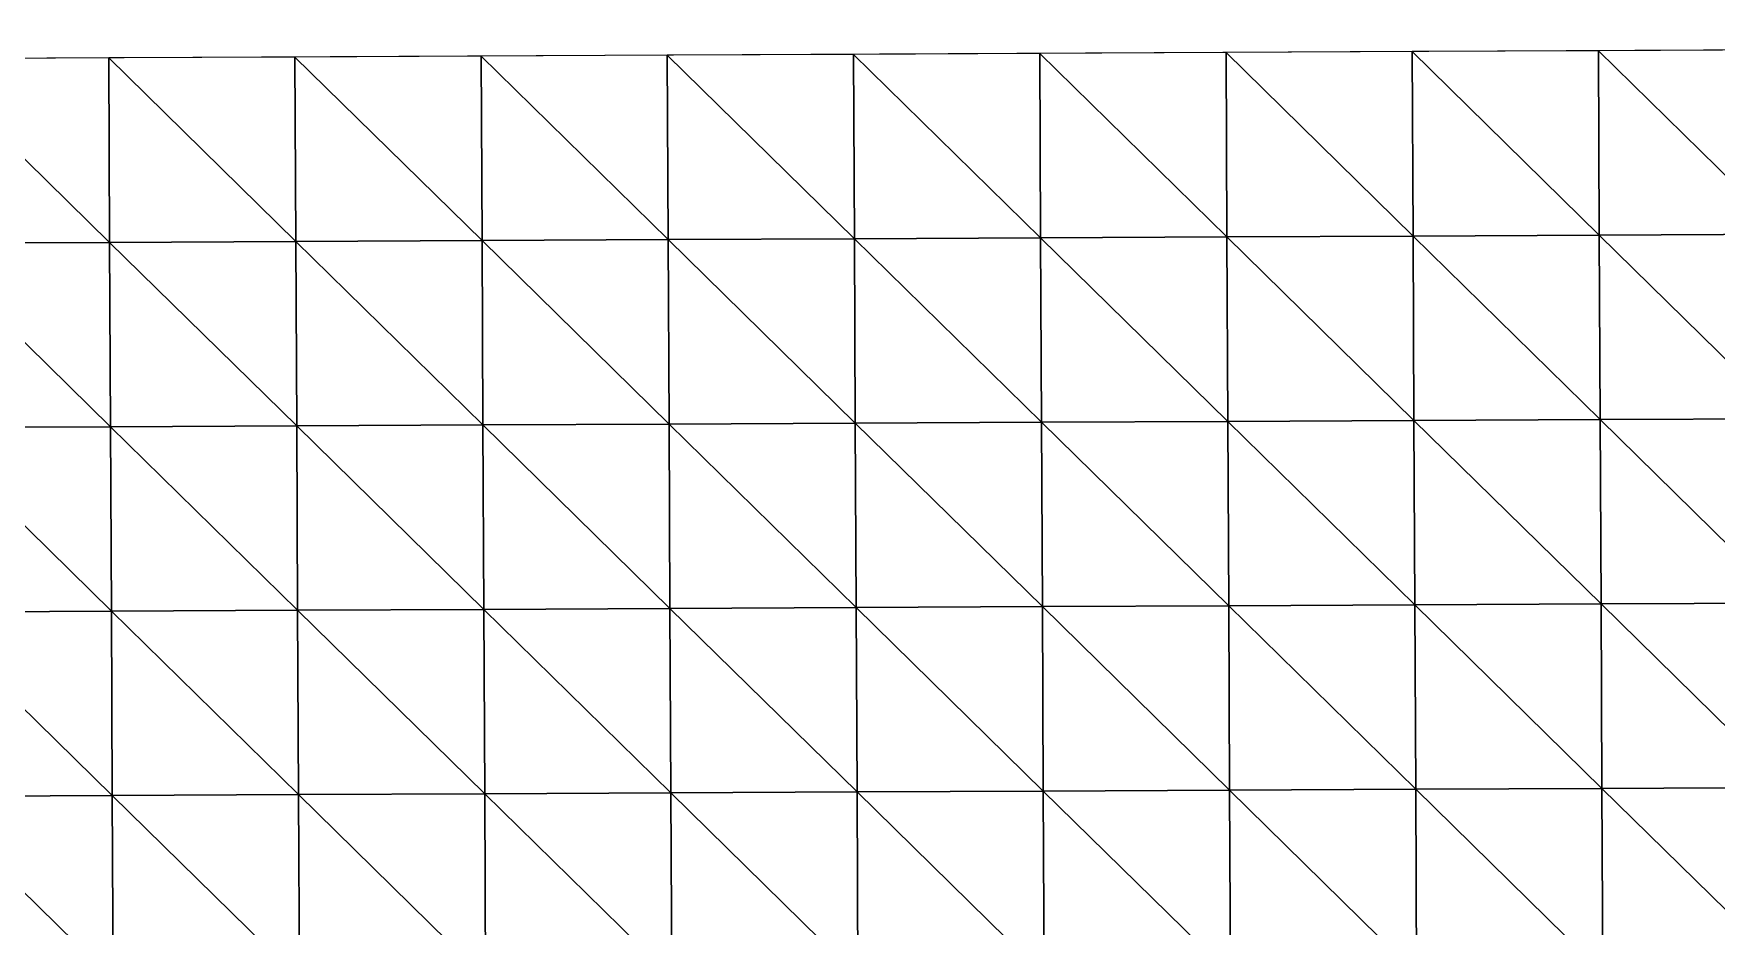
# Model space of a CAD drawing. Extents: x -372 to 678, y -263 to 741.
# Drawn here: x 330.9 to 444.4, y 680.5 to 740.7 of the extents above; entities that cross this region are included whole.
import ezdxf

# ---------------------------------------------------------------- set-up
doc = ezdxf.new("R2010")
doc.units = 0
doc.header["$LTSCALE"] = 0.0254
doc.layers.get('0').update_dxf_attribs({"linetype": 'CONTINUOUS'})
doc.layers.add('LOCATION_SNAPSHOT', color=144, linetype='CONTINUOUS')
doc.layers.add('LOCATION_TERRAIN', color=36, linetype='CONTINUOUS')

# ---------------------------------------------------------------- blocks, each defined once
blk = doc.blocks.new('LOCATION_SNAPSHOT_1')
at = {"color": 8}
mesh = blk.add_polyface(dxfattribs=at)
corners = [(-63.49, 214.77), (675.12, 740.67), (-66.01, 737.09), (677.64, 218.35)]
mesh.append_faces([[corners[k] for k in face] for face in [(0, 1, 2), (1, 0, 3)]], dxfattribs={"vtx0": -1, "color": 8})
blk = doc.blocks.new('LOCATION_TERRAIN_1')
at = {"color": 8}
mesh = blk.add_polyface(dxfattribs=at)
corners = [(336.02, 726.59, 8.34), (335.96, 739.03, 8.02), (323.4, 738.97, 6.62)]
mesh.append_faces([[corners[k] for k in face] for face in [(0, 1, 2)]], dxfattribs={"color": 8})
mesh = blk.add_polyface(dxfattribs=at)
corners = [(336.02, 726.59, 8.34), (323.4, 738.97, 6.62), (323.46, 726.53, 7.15)]
mesh.append_faces([[corners[k] for k in face] for face in [(0, 1, 2)]], dxfattribs={"color": 8})
mesh = blk.add_polyface(dxfattribs=at)
corners = [(348.58, 726.65, 9.52), (348.52, 739.09, 9.43), (335.96, 739.03, 8.02)]
mesh.append_faces([[corners[k] for k in face] for face in [(0, 1, 2)]], dxfattribs={"color": 8})
mesh = blk.add_polyface(dxfattribs=at)
corners = [(348.58, 726.65, 9.52), (335.96, 739.03, 8.02), (336.02, 726.59, 8.34)]
mesh.append_faces([[corners[k] for k in face] for face in [(0, 1, 2)]], dxfattribs={"color": 8})
mesh = blk.add_polyface(dxfattribs=at)
corners = [(361.14, 726.72, 10.33), (361.08, 739.15, 10.45), (348.52, 739.09, 9.43)]
mesh.append_faces([[corners[k] for k in face] for face in [(0, 1, 2)]], dxfattribs={"color": 8})
mesh = blk.add_polyface(dxfattribs=at)
corners = [(361.14, 726.72, 10.33), (348.52, 739.09, 9.43), (348.58, 726.65, 9.52)]
mesh.append_faces([[corners[k] for k in face] for face in [(0, 1, 2)]], dxfattribs={"color": 8})
mesh = blk.add_polyface(dxfattribs=at)
corners = [(373.7, 726.78, 10.85), (373.64, 739.21, 11.2), (361.08, 739.15, 10.45)]
mesh.append_faces([[corners[k] for k in face] for face in [(0, 1, 2)]], dxfattribs={"color": 8})
mesh = blk.add_polyface(dxfattribs=at)
corners = [(373.7, 726.78, 10.85), (361.08, 739.15, 10.45), (361.14, 726.72, 10.33)]
mesh.append_faces([[corners[k] for k in face] for face in [(0, 1, 2)]], dxfattribs={"color": 8})
mesh = blk.add_polyface(dxfattribs=at)
corners = [(386.26, 726.84, 11.38), (386.2, 739.27, 11.94), (373.64, 739.21, 11.2)]
mesh.append_faces([[corners[k] for k in face] for face in [(0, 1, 2)]], dxfattribs={"color": 8})
mesh = blk.add_polyface(dxfattribs=at)
corners = [(386.26, 726.84, 11.38), (373.64, 739.21, 11.2), (373.7, 726.78, 10.85)]
mesh.append_faces([[corners[k] for k in face] for face in [(0, 1, 2)]], dxfattribs={"color": 8})
mesh = blk.add_polyface(dxfattribs=at)
corners = [(398.82, 726.9, 11.67), (398.76, 739.33, 12.39), (386.2, 739.27, 11.94)]
mesh.append_faces([[corners[k] for k in face] for face in [(0, 1, 2)]], dxfattribs={"color": 8})
mesh = blk.add_polyface(dxfattribs=at)
corners = [(398.82, 726.9, 11.67), (386.2, 739.27, 11.94), (386.26, 726.84, 11.38)]
mesh.append_faces([[corners[k] for k in face] for face in [(0, 1, 2)]], dxfattribs={"color": 8})
mesh = blk.add_polyface(dxfattribs=at)
corners = [(411.39, 726.96, 11.77), (411.33, 739.39, 12.6), (398.76, 739.33, 12.39)]
mesh.append_faces([[corners[k] for k in face] for face in [(0, 1, 2)]], dxfattribs={"color": 8})
mesh = blk.add_polyface(dxfattribs=at)
corners = [(411.39, 726.96, 11.77), (398.76, 739.33, 12.39), (398.82, 726.9, 11.67)]
mesh.append_faces([[corners[k] for k in face] for face in [(0, 1, 2)]], dxfattribs={"color": 8})
mesh = blk.add_polyface(dxfattribs=at)
corners = [(423.95, 727.02, 11.87), (423.89, 739.46, 12.8), (411.33, 739.39, 12.6)]
mesh.append_faces([[corners[k] for k in face] for face in [(0, 1, 2)]], dxfattribs={"color": 8})
mesh = blk.add_polyface(dxfattribs=at)
corners = [(423.95, 727.02, 11.87), (411.33, 739.39, 12.6), (411.39, 726.96, 11.77)]
mesh.append_faces([[corners[k] for k in face] for face in [(0, 1, 2)]], dxfattribs={"color": 8})
mesh = blk.add_polyface(dxfattribs=at)
corners = [(436.51, 727.08, 12.09), (436.45, 739.52, 13.07), (423.89, 739.46, 12.8)]
mesh.append_faces([[corners[k] for k in face] for face in [(0, 1, 2)]], dxfattribs={"color": 8})
mesh = blk.add_polyface(dxfattribs=at)
corners = [(436.51, 727.08, 12.09), (423.89, 739.46, 12.8), (423.95, 727.02, 11.87)]
mesh.append_faces([[corners[k] for k in face] for face in [(0, 1, 2)]], dxfattribs={"color": 8})
mesh = blk.add_polyface(dxfattribs=at)
corners = [(449.07, 727.14, 12.42), (449.01, 739.58, 13.4), (436.45, 739.52, 13.07)]
mesh.append_faces([[corners[k] for k in face] for face in [(0, 1, 2)]], dxfattribs={"color": 8})
mesh = blk.add_polyface(dxfattribs=at)
corners = [(449.07, 727.14, 12.42), (436.45, 739.52, 13.07), (436.51, 727.08, 12.09)]
mesh.append_faces([[corners[k] for k in face] for face in [(0, 1, 2)]], dxfattribs={"color": 8})
mesh = blk.add_polyface(dxfattribs=at)
corners = [(336.08, 714.16, 8.61), (336.02, 726.59, 8.34), (323.46, 726.53, 7.15)]
mesh.append_faces([[corners[k] for k in face] for face in [(0, 1, 2)]], dxfattribs={"color": 8})
mesh = blk.add_polyface(dxfattribs=at)
corners = [(336.08, 714.16, 8.61), (323.46, 726.53, 7.15), (323.52, 714.1, 7.62)]
mesh.append_faces([[corners[k] for k in face] for face in [(0, 1, 2)]], dxfattribs={"color": 8})
mesh = blk.add_polyface(dxfattribs=at)
corners = [(348.64, 714.22, 9.6), (348.58, 726.65, 9.52), (336.02, 726.59, 8.34)]
mesh.append_faces([[corners[k] for k in face] for face in [(0, 1, 2)]], dxfattribs={"color": 8})
mesh = blk.add_polyface(dxfattribs=at)
corners = [(348.64, 714.22, 9.6), (336.02, 726.59, 8.34), (336.08, 714.16, 8.61)]
mesh.append_faces([[corners[k] for k in face] for face in [(0, 1, 2)]], dxfattribs={"color": 8})
mesh = blk.add_polyface(dxfattribs=at)
corners = [(361.2, 714.28, 10.21), (361.14, 726.72, 10.33), (348.58, 726.65, 9.52)]
mesh.append_faces([[corners[k] for k in face] for face in [(0, 1, 2)]], dxfattribs={"color": 8})
mesh = blk.add_polyface(dxfattribs=at)
corners = [(361.2, 714.28, 10.21), (348.58, 726.65, 9.52), (348.64, 714.22, 9.6)]
mesh.append_faces([[corners[k] for k in face] for face in [(0, 1, 2)]], dxfattribs={"color": 8})
mesh = blk.add_polyface(dxfattribs=at)
corners = [(373.76, 714.34, 10.53), (373.7, 726.78, 10.85), (361.14, 726.72, 10.33)]
mesh.append_faces([[corners[k] for k in face] for face in [(0, 1, 2)]], dxfattribs={"color": 8})
mesh = blk.add_polyface(dxfattribs=at)
corners = [(373.76, 714.34, 10.53), (361.14, 726.72, 10.33), (361.2, 714.28, 10.21)]
mesh.append_faces([[corners[k] for k in face] for face in [(0, 1, 2)]], dxfattribs={"color": 8})
mesh = blk.add_polyface(dxfattribs=at)
corners = [(386.32, 714.4, 10.85), (386.26, 726.84, 11.38), (373.7, 726.78, 10.85)]
mesh.append_faces([[corners[k] for k in face] for face in [(0, 1, 2)]], dxfattribs={"color": 8})
mesh = blk.add_polyface(dxfattribs=at)
corners = [(386.32, 714.4, 10.85), (373.7, 726.78, 10.85), (373.76, 714.34, 10.53)]
mesh.append_faces([[corners[k] for k in face] for face in [(0, 1, 2)]], dxfattribs={"color": 8})
mesh = blk.add_polyface(dxfattribs=at)
corners = [(398.88, 714.46, 11), (398.82, 726.9, 11.67), (386.26, 726.84, 11.38)]
mesh.append_faces([[corners[k] for k in face] for face in [(0, 1, 2)]], dxfattribs={"color": 8})
mesh = blk.add_polyface(dxfattribs=at)
corners = [(398.88, 714.46, 11), (386.26, 726.84, 11.38), (386.32, 714.4, 10.85)]
mesh.append_faces([[corners[k] for k in face] for face in [(0, 1, 2)]], dxfattribs={"color": 8})
mesh = blk.add_polyface(dxfattribs=at)
corners = [(411.45, 714.52, 11.01), (411.39, 726.96, 11.77), (398.82, 726.9, 11.67)]
mesh.append_faces([[corners[k] for k in face] for face in [(0, 1, 2)]], dxfattribs={"color": 8})
mesh = blk.add_polyface(dxfattribs=at)
corners = [(411.45, 714.52, 11.01), (398.82, 726.9, 11.67), (398.88, 714.46, 11)]
mesh.append_faces([[corners[k] for k in face] for face in [(0, 1, 2)]], dxfattribs={"color": 8})
mesh = blk.add_polyface(dxfattribs=at)
corners = [(424.01, 714.58, 11.02), (423.95, 727.02, 11.87), (411.39, 726.96, 11.77)]
mesh.append_faces([[corners[k] for k in face] for face in [(0, 1, 2)]], dxfattribs={"color": 8})
mesh = blk.add_polyface(dxfattribs=at)
corners = [(424.01, 714.58, 11.02), (411.39, 726.96, 11.77), (411.45, 714.52, 11.01)]
mesh.append_faces([[corners[k] for k in face] for face in [(0, 1, 2)]], dxfattribs={"color": 8})
mesh = blk.add_polyface(dxfattribs=at)
corners = [(436.57, 714.64, 11.2), (436.51, 727.08, 12.09), (423.95, 727.02, 11.87)]
mesh.append_faces([[corners[k] for k in face] for face in [(0, 1, 2)]], dxfattribs={"color": 8})
mesh = blk.add_polyface(dxfattribs=at)
corners = [(436.57, 714.64, 11.2), (423.95, 727.02, 11.87), (424.01, 714.58, 11.02)]
mesh.append_faces([[corners[k] for k in face] for face in [(0, 1, 2)]], dxfattribs={"color": 8})
mesh = blk.add_polyface(dxfattribs=at)
corners = [(449.13, 714.7, 11.53), (449.07, 727.14, 12.42), (436.51, 727.08, 12.09)]
mesh.append_faces([[corners[k] for k in face] for face in [(0, 1, 2)]], dxfattribs={"color": 8})
mesh = blk.add_polyface(dxfattribs=at)
corners = [(449.13, 714.7, 11.53), (436.51, 727.08, 12.09), (436.57, 714.64, 11.2)]
mesh.append_faces([[corners[k] for k in face] for face in [(0, 1, 2)]], dxfattribs={"color": 8})
mesh = blk.add_polyface(dxfattribs=at)
corners = [(336.14, 701.72, 8.61), (336.08, 714.16, 8.61), (323.52, 714.1, 7.62)]
mesh.append_faces([[corners[k] for k in face] for face in [(0, 1, 2)]], dxfattribs={"color": 8})
mesh = blk.add_polyface(dxfattribs=at)
corners = [(336.14, 701.72, 8.61), (323.52, 714.1, 7.62), (323.58, 701.66, 7.62)]
mesh.append_faces([[corners[k] for k in face] for face in [(0, 1, 2)]], dxfattribs={"color": 8})
mesh = blk.add_polyface(dxfattribs=at)
corners = [(348.7, 701.78, 9.6), (348.64, 714.22, 9.6), (336.08, 714.16, 8.61)]
mesh.append_faces([[corners[k] for k in face] for face in [(0, 1, 2)]], dxfattribs={"color": 8})
mesh = blk.add_polyface(dxfattribs=at)
corners = [(348.7, 701.78, 9.6), (336.08, 714.16, 8.61), (336.14, 701.72, 8.61)]
mesh.append_faces([[corners[k] for k in face] for face in [(0, 1, 2)]], dxfattribs={"color": 8})
mesh = blk.add_polyface(dxfattribs=at)
corners = [(361.26, 701.84, 10.15), (361.2, 714.28, 10.21), (348.64, 714.22, 9.6)]
mesh.append_faces([[corners[k] for k in face] for face in [(0, 1, 2)]], dxfattribs={"color": 8})
mesh = blk.add_polyface(dxfattribs=at)
corners = [(361.26, 701.84, 10.15), (348.64, 714.22, 9.6), (348.7, 701.78, 9.6)]
mesh.append_faces([[corners[k] for k in face] for face in [(0, 1, 2)]], dxfattribs={"color": 8})
mesh = blk.add_polyface(dxfattribs=at)
corners = [(373.82, 701.9, 10.36), (373.76, 714.34, 10.53), (361.2, 714.28, 10.21)]
mesh.append_faces([[corners[k] for k in face] for face in [(0, 1, 2)]], dxfattribs={"color": 8})
mesh = blk.add_polyface(dxfattribs=at)
corners = [(373.82, 701.9, 10.36), (361.2, 714.28, 10.21), (361.26, 701.84, 10.15)]
mesh.append_faces([[corners[k] for k in face] for face in [(0, 1, 2)]], dxfattribs={"color": 8})
mesh = blk.add_polyface(dxfattribs=at)
corners = [(386.38, 701.96, 10.57), (386.32, 714.4, 10.85), (373.76, 714.34, 10.53)]
mesh.append_faces([[corners[k] for k in face] for face in [(0, 1, 2)]], dxfattribs={"color": 8})
mesh = blk.add_polyface(dxfattribs=at)
corners = [(386.38, 701.96, 10.57), (373.76, 714.34, 10.53), (373.82, 701.9, 10.36)]
mesh.append_faces([[corners[k] for k in face] for face in [(0, 1, 2)]], dxfattribs={"color": 8})
mesh = blk.add_polyface(dxfattribs=at)
corners = [(398.94, 702.03, 10.73), (398.88, 714.46, 11), (386.32, 714.4, 10.85)]
mesh.append_faces([[corners[k] for k in face] for face in [(0, 1, 2)]], dxfattribs={"color": 8})
mesh = blk.add_polyface(dxfattribs=at)
corners = [(398.94, 702.03, 10.73), (386.32, 714.4, 10.85), (386.38, 701.96, 10.57)]
mesh.append_faces([[corners[k] for k in face] for face in [(0, 1, 2)]], dxfattribs={"color": 8})
mesh = blk.add_polyface(dxfattribs=at)
corners = [(411.51, 702.09, 10.85), (411.45, 714.52, 11.01), (398.88, 714.46, 11)]
mesh.append_faces([[corners[k] for k in face] for face in [(0, 1, 2)]], dxfattribs={"color": 8})
mesh = blk.add_polyface(dxfattribs=at)
corners = [(411.51, 702.09, 10.85), (398.88, 714.46, 11), (398.94, 702.03, 10.73)]
mesh.append_faces([[corners[k] for k in face] for face in [(0, 1, 2)]], dxfattribs={"color": 8})
mesh = blk.add_polyface(dxfattribs=at)
corners = [(424.07, 702.15, 10.97), (424.01, 714.58, 11.02), (411.45, 714.52, 11.01)]
mesh.append_faces([[corners[k] for k in face] for face in [(0, 1, 2)]], dxfattribs={"color": 8})
mesh = blk.add_polyface(dxfattribs=at)
corners = [(424.07, 702.15, 10.97), (411.45, 714.52, 11.01), (411.51, 702.09, 10.85)]
mesh.append_faces([[corners[k] for k in face] for face in [(0, 1, 2)]], dxfattribs={"color": 8})
mesh = blk.add_polyface(dxfattribs=at)
corners = [(436.63, 702.21, 11.2), (436.57, 714.64, 11.2), (424.01, 714.58, 11.02)]
mesh.append_faces([[corners[k] for k in face] for face in [(0, 1, 2)]], dxfattribs={"color": 8})
mesh = blk.add_polyface(dxfattribs=at)
corners = [(436.63, 702.21, 11.2), (424.01, 714.58, 11.02), (424.07, 702.15, 10.97)]
mesh.append_faces([[corners[k] for k in face] for face in [(0, 1, 2)]], dxfattribs={"color": 8})
mesh = blk.add_polyface(dxfattribs=at)
corners = [(449.19, 702.27, 11.53), (449.13, 714.7, 11.53), (436.57, 714.64, 11.2)]
mesh.append_faces([[corners[k] for k in face] for face in [(0, 1, 2)]], dxfattribs={"color": 8})
mesh = blk.add_polyface(dxfattribs=at)
corners = [(449.19, 702.27, 11.53), (436.57, 714.64, 11.2), (436.63, 702.21, 11.2)]
mesh.append_faces([[corners[k] for k in face] for face in [(0, 1, 2)]], dxfattribs={"color": 8})
mesh = blk.add_polyface(dxfattribs=at)
corners = [(336.2, 689.29, 8.61), (336.14, 701.72, 8.61), (323.58, 701.66, 7.62)]
mesh.append_faces([[corners[k] for k in face] for face in [(0, 1, 2)]], dxfattribs={"color": 8})
mesh = blk.add_polyface(dxfattribs=at)
corners = [(336.2, 689.29, 8.61), (323.58, 701.66, 7.62), (323.64, 689.23, 7.62)]
mesh.append_faces([[corners[k] for k in face] for face in [(0, 1, 2)]], dxfattribs={"color": 8})
mesh = blk.add_polyface(dxfattribs=at)
corners = [(348.76, 689.35, 9.6), (348.7, 701.78, 9.6), (336.14, 701.72, 8.61)]
mesh.append_faces([[corners[k] for k in face] for face in [(0, 1, 2)]], dxfattribs={"color": 8})
mesh = blk.add_polyface(dxfattribs=at)
corners = [(348.76, 689.35, 9.6), (336.14, 701.72, 8.61), (336.2, 689.29, 8.61)]
mesh.append_faces([[corners[k] for k in face] for face in [(0, 1, 2)]], dxfattribs={"color": 8})
mesh = blk.add_polyface(dxfattribs=at)
corners = [(361.32, 689.41, 10.09), (361.26, 701.84, 10.15), (348.7, 701.78, 9.6)]
mesh.append_faces([[corners[k] for k in face] for face in [(0, 1, 2)]], dxfattribs={"color": 8})
mesh = blk.add_polyface(dxfattribs=at)
corners = [(361.32, 689.41, 10.09), (348.7, 701.78, 9.6), (348.76, 689.35, 9.6)]
mesh.append_faces([[corners[k] for k in face] for face in [(0, 1, 2)]], dxfattribs={"color": 8})
mesh = blk.add_polyface(dxfattribs=at)
corners = [(373.88, 689.47, 10.19), (373.82, 701.9, 10.36), (361.26, 701.84, 10.15)]
mesh.append_faces([[corners[k] for k in face] for face in [(0, 1, 2)]], dxfattribs={"color": 8})
mesh = blk.add_polyface(dxfattribs=at)
corners = [(373.88, 689.47, 10.19), (361.26, 701.84, 10.15), (361.32, 689.41, 10.09)]
mesh.append_faces([[corners[k] for k in face] for face in [(0, 1, 2)]], dxfattribs={"color": 8})
mesh = blk.add_polyface(dxfattribs=at)
corners = [(386.44, 689.53, 10.29), (386.38, 701.96, 10.57), (373.82, 701.9, 10.36)]
mesh.append_faces([[corners[k] for k in face] for face in [(0, 1, 2)]], dxfattribs={"color": 8})
mesh = blk.add_polyface(dxfattribs=at)
corners = [(386.44, 689.53, 10.29), (373.82, 701.9, 10.36), (373.88, 689.47, 10.19)]
mesh.append_faces([[corners[k] for k in face] for face in [(0, 1, 2)]], dxfattribs={"color": 8})
mesh = blk.add_polyface(dxfattribs=at)
corners = [(399, 689.59, 10.46), (398.94, 702.03, 10.73), (386.38, 701.96, 10.57)]
mesh.append_faces([[corners[k] for k in face] for face in [(0, 1, 2)]], dxfattribs={"color": 8})
mesh = blk.add_polyface(dxfattribs=at)
corners = [(399, 689.59, 10.46), (386.38, 701.96, 10.57), (386.44, 689.53, 10.29)]
mesh.append_faces([[corners[k] for k in face] for face in [(0, 1, 2)]], dxfattribs={"color": 8})
mesh = blk.add_polyface(dxfattribs=at)
corners = [(411.57, 689.65, 10.69), (411.51, 702.09, 10.85), (398.94, 702.03, 10.73)]
mesh.append_faces([[corners[k] for k in face] for face in [(0, 1, 2)]], dxfattribs={"color": 8})
mesh = blk.add_polyface(dxfattribs=at)
corners = [(411.57, 689.65, 10.69), (398.94, 702.03, 10.73), (399, 689.59, 10.46)]
mesh.append_faces([[corners[k] for k in face] for face in [(0, 1, 2)]], dxfattribs={"color": 8})
mesh = blk.add_polyface(dxfattribs=at)
corners = [(424.13, 689.71, 10.92), (424.07, 702.15, 10.97), (411.51, 702.09, 10.85)]
mesh.append_faces([[corners[k] for k in face] for face in [(0, 1, 2)]], dxfattribs={"color": 8})
mesh = blk.add_polyface(dxfattribs=at)
corners = [(424.13, 689.71, 10.92), (411.51, 702.09, 10.85), (411.57, 689.65, 10.69)]
mesh.append_faces([[corners[k] for k in face] for face in [(0, 1, 2)]], dxfattribs={"color": 8})
mesh = blk.add_polyface(dxfattribs=at)
corners = [(436.69, 689.77, 11.2), (436.63, 702.21, 11.2), (424.07, 702.15, 10.97)]
mesh.append_faces([[corners[k] for k in face] for face in [(0, 1, 2)]], dxfattribs={"color": 8})
mesh = blk.add_polyface(dxfattribs=at)
corners = [(436.69, 689.77, 11.2), (424.07, 702.15, 10.97), (424.13, 689.71, 10.92)]
mesh.append_faces([[corners[k] for k in face] for face in [(0, 1, 2)]], dxfattribs={"color": 8})
mesh = blk.add_polyface(dxfattribs=at)
corners = [(449.25, 689.83, 11.53), (449.19, 702.27, 11.53), (436.63, 702.21, 11.2)]
mesh.append_faces([[corners[k] for k in face] for face in [(0, 1, 2)]], dxfattribs={"color": 8})
mesh = blk.add_polyface(dxfattribs=at)
corners = [(449.25, 689.83, 11.53), (436.63, 702.21, 11.2), (436.69, 689.77, 11.2)]
mesh.append_faces([[corners[k] for k in face] for face in [(0, 1, 2)]], dxfattribs={"color": 8})
mesh = blk.add_polyface(dxfattribs=at)
corners = [(336.26, 676.85, 8.59), (336.2, 689.29, 8.61), (323.64, 689.23, 7.62)]
mesh.append_faces([[corners[k] for k in face] for face in [(0, 1, 2)]], dxfattribs={"color": 8})
mesh = blk.add_polyface(dxfattribs=at)
corners = [(336.26, 676.85, 8.59), (323.64, 689.23, 7.62), (323.7, 676.79, 7.59)]
mesh.append_faces([[corners[k] for k in face] for face in [(0, 1, 2)]], dxfattribs={"color": 8})
mesh = blk.add_polyface(dxfattribs=at)
corners = [(348.82, 676.91, 9.58), (348.76, 689.35, 9.6), (336.2, 689.29, 8.61)]
mesh.append_faces([[corners[k] for k in face] for face in [(0, 1, 2)]], dxfattribs={"color": 8})
mesh = blk.add_polyface(dxfattribs=at)
corners = [(348.82, 676.91, 9.58), (336.2, 689.29, 8.61), (336.26, 676.85, 8.59)]
mesh.append_faces([[corners[k] for k in face] for face in [(0, 1, 2)]], dxfattribs={"color": 8})
mesh = blk.add_polyface(dxfattribs=at)
corners = [(361.38, 676.97, 10.01), (361.32, 689.41, 10.09), (348.76, 689.35, 9.6)]
mesh.append_faces([[corners[k] for k in face] for face in [(0, 1, 2)]], dxfattribs={"color": 8})
mesh = blk.add_polyface(dxfattribs=at)
corners = [(361.38, 676.97, 10.01), (348.76, 689.35, 9.6), (348.82, 676.91, 9.58)]
mesh.append_faces([[corners[k] for k in face] for face in [(0, 1, 2)]], dxfattribs={"color": 8})
mesh = blk.add_polyface(dxfattribs=at)
corners = [(373.94, 677.03, 10.02), (373.88, 689.47, 10.19), (361.32, 689.41, 10.09)]
mesh.append_faces([[corners[k] for k in face] for face in [(0, 1, 2)]], dxfattribs={"color": 8})
mesh = blk.add_polyface(dxfattribs=at)
corners = [(373.94, 677.03, 10.02), (361.32, 689.41, 10.09), (361.38, 676.97, 10.01)]
mesh.append_faces([[corners[k] for k in face] for face in [(0, 1, 2)]], dxfattribs={"color": 8})
mesh = blk.add_polyface(dxfattribs=at)
corners = [(386.5, 677.09, 10.03), (386.44, 689.53, 10.29), (373.88, 689.47, 10.19)]
mesh.append_faces([[corners[k] for k in face] for face in [(0, 1, 2)]], dxfattribs={"color": 8})
mesh = blk.add_polyface(dxfattribs=at)
corners = [(386.5, 677.09, 10.03), (373.88, 689.47, 10.19), (373.94, 677.03, 10.02)]
mesh.append_faces([[corners[k] for k in face] for face in [(0, 1, 2)]], dxfattribs={"color": 8})
mesh = blk.add_polyface(dxfattribs=at)
corners = [(399.06, 677.15, 10.2), (399, 689.59, 10.46), (386.44, 689.53, 10.29)]
mesh.append_faces([[corners[k] for k in face] for face in [(0, 1, 2)]], dxfattribs={"color": 8})
mesh = blk.add_polyface(dxfattribs=at)
corners = [(399.06, 677.15, 10.2), (386.44, 689.53, 10.29), (386.5, 677.09, 10.03)]
mesh.append_faces([[corners[k] for k in face] for face in [(0, 1, 2)]], dxfattribs={"color": 8})
mesh = blk.add_polyface(dxfattribs=at)
corners = [(411.63, 677.21, 10.53), (411.57, 689.65, 10.69), (399, 689.59, 10.46)]
mesh.append_faces([[corners[k] for k in face] for face in [(0, 1, 2)]], dxfattribs={"color": 8})
mesh = blk.add_polyface(dxfattribs=at)
corners = [(411.63, 677.21, 10.53), (399, 689.59, 10.46), (399.06, 677.15, 10.2)]
mesh.append_faces([[corners[k] for k in face] for face in [(0, 1, 2)]], dxfattribs={"color": 8})
mesh = blk.add_polyface(dxfattribs=at)
corners = [(424.19, 677.27, 10.85), (424.13, 689.71, 10.92), (411.57, 689.65, 10.69)]
mesh.append_faces([[corners[k] for k in face] for face in [(0, 1, 2)]], dxfattribs={"color": 8})
mesh = blk.add_polyface(dxfattribs=at)
corners = [(424.19, 677.27, 10.85), (411.57, 689.65, 10.69), (411.63, 677.21, 10.53)]
mesh.append_faces([[corners[k] for k in face] for face in [(0, 1, 2)]], dxfattribs={"color": 8})
mesh = blk.add_polyface(dxfattribs=at)
corners = [(436.75, 677.33, 11.18), (436.69, 689.77, 11.2), (424.13, 689.71, 10.92)]
mesh.append_faces([[corners[k] for k in face] for face in [(0, 1, 2)]], dxfattribs={"color": 8})
mesh = blk.add_polyface(dxfattribs=at)
corners = [(436.75, 677.33, 11.18), (424.13, 689.71, 10.92), (424.19, 677.27, 10.85)]
mesh.append_faces([[corners[k] for k in face] for face in [(0, 1, 2)]], dxfattribs={"color": 8})
mesh = blk.add_polyface(dxfattribs=at)
corners = [(449.31, 677.4, 11.52), (449.25, 689.83, 11.53), (436.69, 689.77, 11.2)]
mesh.append_faces([[corners[k] for k in face] for face in [(0, 1, 2)]], dxfattribs={"color": 8})
mesh = blk.add_polyface(dxfattribs=at)
corners = [(449.31, 677.4, 11.52), (436.69, 689.77, 11.2), (436.75, 677.33, 11.18)]
mesh.append_faces([[corners[k] for k in face] for face in [(0, 1, 2)]], dxfattribs={"color": 8})

msp = doc.modelspace()

# ---------------------------------------------------------------- block references
at = {"layer": 'LOCATION_SNAPSHOT', "color": 0}
msp.add_blockref('LOCATION_SNAPSHOT_1', (0, 0), dxfattribs=at)
at = {"layer": 'LOCATION_TERRAIN', "color": 0}
msp.add_blockref('LOCATION_TERRAIN_1', (0, 0), dxfattribs=at)

doc.saveas('drawing.dxf')
